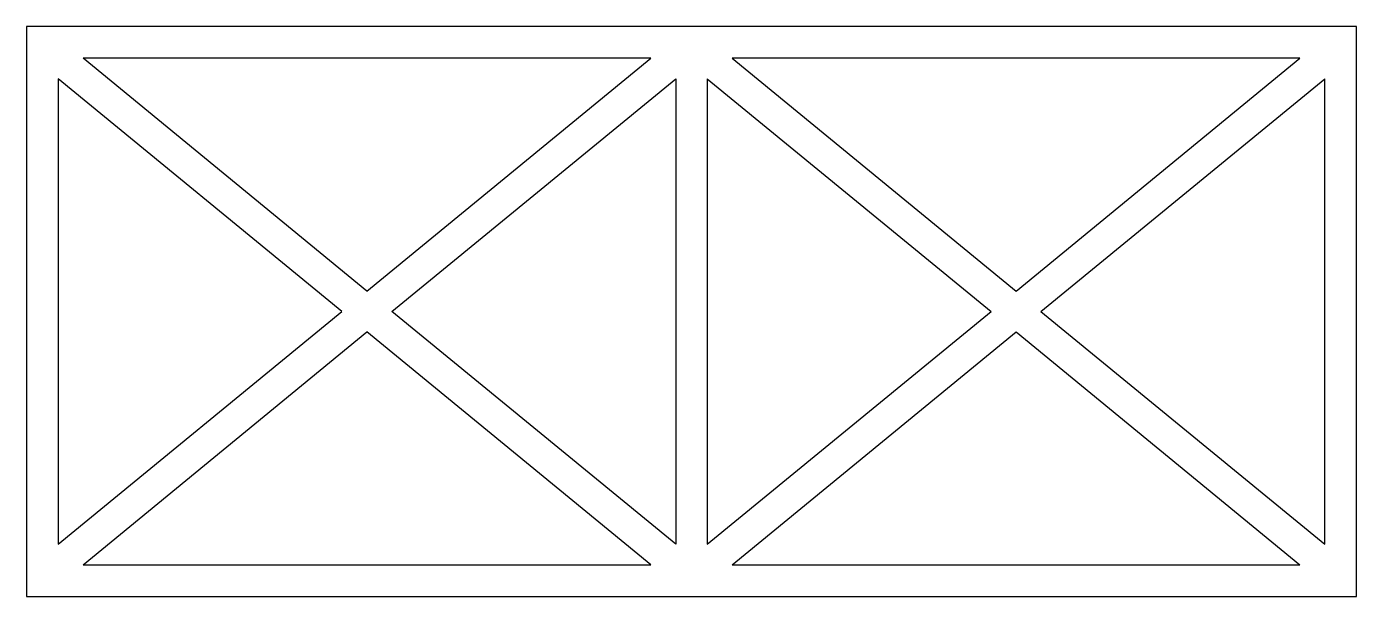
# Model space of a CAD drawing. Header units: inches. Extents: x 5.6 to 89.6, y 4.6 to 40.6.
import ezdxf

# ---------------------------------------------------------------- set-up
doc = ezdxf.new("R2010")
doc.units = ezdxf.units.IN
doc.header["$MEASUREMENT"] = 0
doc.layers.get('0').update_dxf_attribs({"true_color": 0xc2ced6})

msp = doc.modelspace()

# ---------------------------------------------------------------- linework, layer by layer
for p, q in [((27.073, 23.94), (9.149, 38.646)), ((27.073, 23.94), (44.996, 38.646)), ((50.149, 38.646), (68.073, 23.94)), ((68.073, 23.94), (85.996, 38.646)), ((25.496, 22.646), (7.573, 37.353)), ((28.649, 22.646), (46.573, 37.353)), ((46.573, 37.353), (46.573, 7.94)), ((48.573, 37.353), (48.573, 7.94)), ((48.573, 37.353), (66.496, 22.646)), ((69.649, 22.646), (87.573, 37.353)), ((7.573, 7.94), (25.496, 22.646)), ((46.573, 7.94), (28.649, 22.646)), ((48.573, 7.94), (66.496, 22.646)), ((69.649, 22.646), (87.573, 7.94)), ((9.149, 6.646), (27.073, 21.353)), ((44.996, 6.646), (27.073, 21.353)), ((50.149, 6.646), (68.073, 21.353)), ((68.073, 21.353), (85.996, 6.646))]:
    msp.add_line(p, q)
msp.add_lwpolyline([(5.573, 4.646), (89.573, 4.646), (89.573, 40.646), (5.573, 40.646)], close=True)
for points in [[(44.996, 38.646), (9.149, 38.646)], [(85.996, 38.646), (50.149, 38.646)], [(7.573, 37.353), (7.573, 7.94)], [(87.573, 7.94), (87.573, 37.353)], [(9.149, 6.646), (44.996, 6.646)], [(50.149, 6.646), (85.996, 6.646)]]:
    msp.add_lwpolyline(points)

doc.saveas('drawing.dxf')
